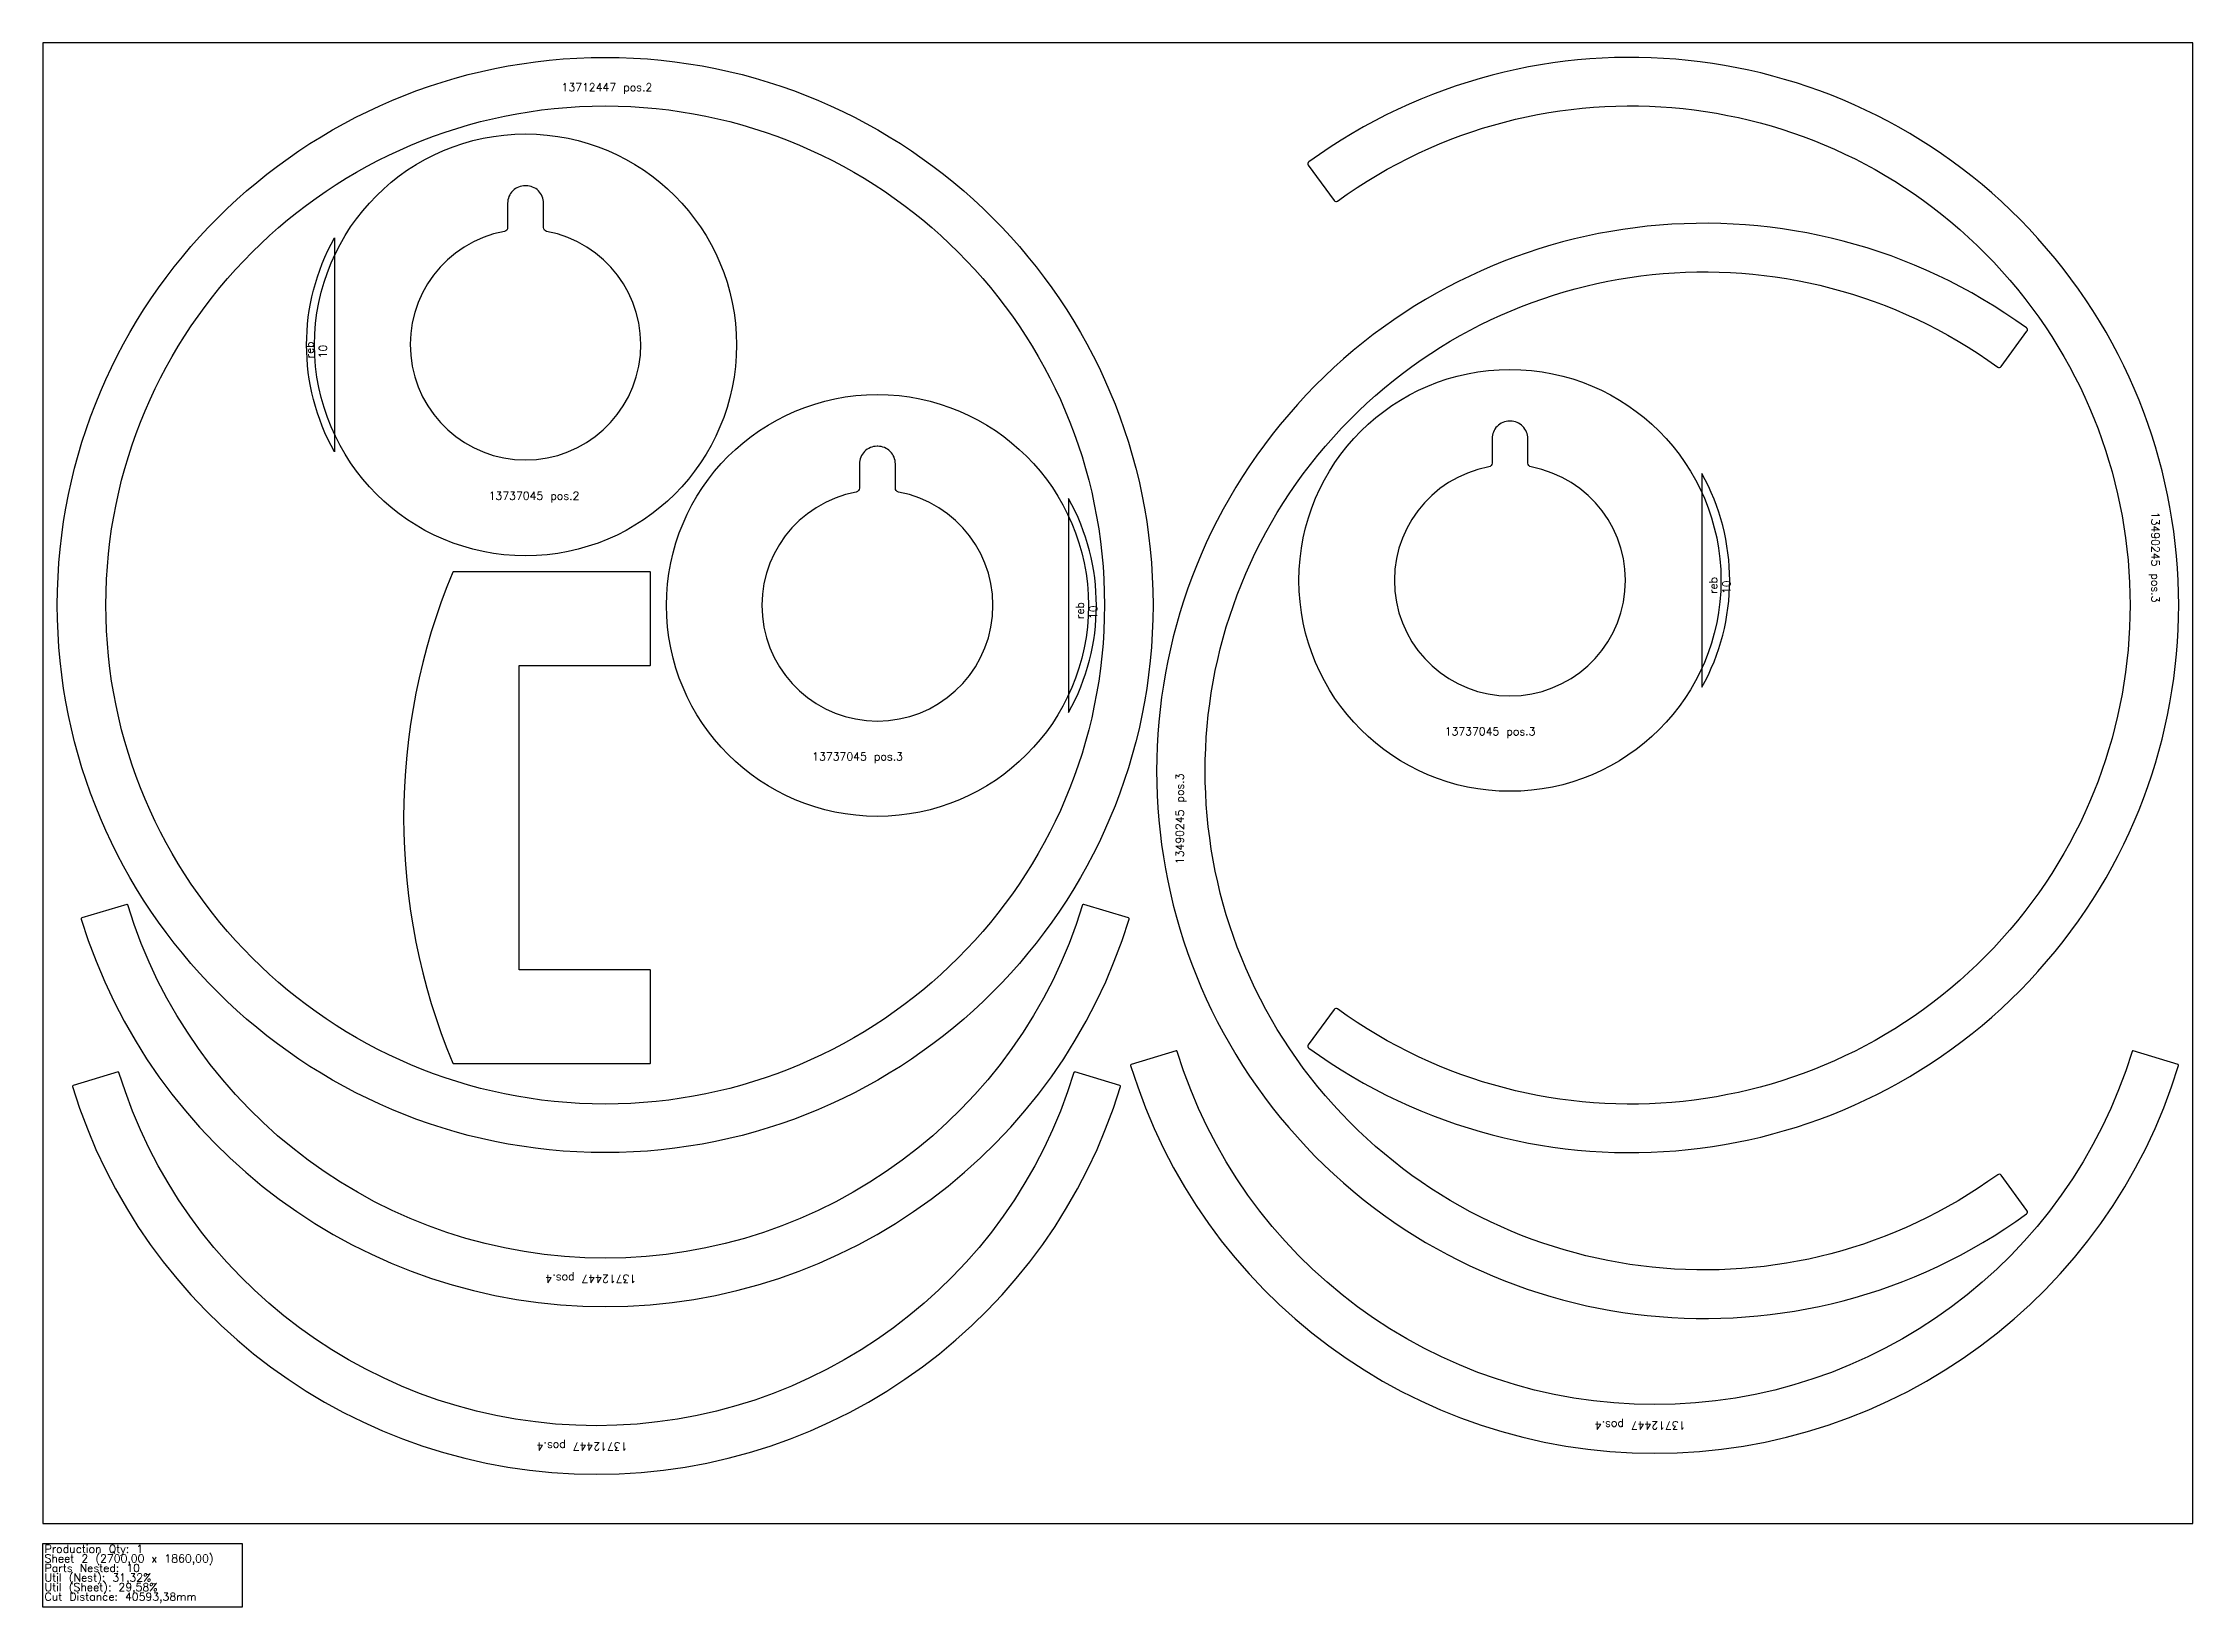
# Model space of a CAD drawing. Header units: millimetres. Extents: x 2835 to 5535, y -105 to 1860.
import ezdxf

# ---------------------------------------------------------------- set-up
doc = ezdxf.new("R2010")
doc.units = ezdxf.units.MM
for name, color, linetype in [('13712447', 7, 'Continuous'), ('13737045', 7, 'Continuous'), ('13918180', 7, 'Continuous'), ('Rebaixo', 6, 'Continuous'), ('sheet', 24, 'Continuous'), ('Stats', 7, 'Continuous'), ('Texto', 7, 'Continuous')]:
    doc.layers.add(name, color=color, linetype=linetype)
doc.styles.get("Standard").update_dxf_attribs({"font": 'txt.shx'})

msp = doc.modelspace()

# ---------------------------------------------------------------- linework, layer by layer
at = {"color": 6}
msp.add_lwpolyline([(3349.7, 1195.1, 0.200488), (3349.7, 578.3, 0.302521), (3350.6, 577.7), (3596.9, 577.7, 0.414214), (3597.9, 578.7), (3597.9, 694.7, 0.414215), (3596.9, 695.7), (3432.9, 695.7), (3432.9, 1077.7), (3596.9, 1077.7, 0.414214), (3597.9, 1078.7), (3597.9, 1194.7, 0.414214), (3596.9, 1195.7), (3350.6, 1195.7, 0.30252)], format="xyb", close=True, dxfattribs=at)
at = {"layer": '13712447', "color": 6}
for points in [[(4141.9, 777.8, 0.413748), (4140.6, 777.1, -0.740079), (2941.4, 777.1, 0.413747), (2940.1, 777.8), (2883.7, 760.7, 0.414641), (2883, 759.4, 0.740185), (4199, 759.4, 0.41464), (4198.3, 760.7)], [(4130.9, 567.2, 0.413747), (4129.7, 566.6, -0.740079), (2930.4, 566.6, 0.413747), (2929.2, 567.2), (2872.7, 550.1, 0.41464), (2872.1, 548.8, 0.740185), (4188.1, 548.8, 0.414639), (4187.4, 550.1)], [(5459.8, 593.6, 0.413747), (5458.5, 593, -0.740079), (4259.3, 593, 0.413746), (4258, 593.6), (4201.6, 576.5, 0.414641), (4200.9, 575.2, 0.740185), (5516.9, 575.2, 0.41464), (5516.2, 576.5)]]:
    msp.add_lwpolyline(points, format="xyb", close=True, dxfattribs=at)
for radius in [688, 627]:
    msp.add_circle((3541, 1153.9), radius, dxfattribs=at)
at = {"layer": '13737045', "color": 7}
msp.add_lwpolyline([(3467.5, 1623.3, -0.361186), (3463.5, 1628.2), (3463.5, 1658.7, 0.414214), (3441.5, 1680.7), (3440.5, 1680.7, 0.414214), (3418.5, 1658.7), (3418.5, 1628.2, -0.361186), (3414.4, 1623.3, 10.816641)], format="xyb", close=True, dxfattribs=at)
at = {"layer": '13737045', "color": 5}
for points in [[(4650.6, 1327.3, 10.816641), (4703.8, 1327.3, -0.361186), (4699.7, 1332.2), (4699.7, 1362.8, 0.414214), (4677.7, 1384.8), (4676.7, 1384.8, 0.414214), (4654.7, 1362.8), (4654.7, 1332.2, -0.361186)], [(3856.3, 1295.8, 10.816641), (3909.5, 1295.8, -0.361186), (3905.4, 1300.8), (3905.4, 1331.3, 0.414214), (3883.4, 1353.3), (3882.4, 1353.3, 0.414214), (3860.4, 1331.3), (3860.4, 1300.8, -0.361186)]]:
    msp.add_lwpolyline(points, format="xyb", close=True, dxfattribs=at)
at = {"layer": '13737045', "color": 7}
msp.add_circle((3441, 1480.7), 265, dxfattribs=at)
at = {"layer": '13737045', "color": 5}
for centre in [(4677.2, 1184.8), (3882.9, 1153.3)]:
    msp.add_circle(centre, 265, dxfattribs=at)
at = {"layer": '13918180', "color": 6}
for points in [[(4423.9, 1706.3), (4456.4, 1661.9, 0.41282), (4460.6, 1661.3, -1.961826), (4460.6, 646.5, 0.41282), (4456.4, 645.9), (4423.9, 601.5, 0.415497), (4424.6, 597.3, 1.962753), (4424.6, 1710.5, 0.415497)], [(5326.5, 393.1), (5294, 437.4, 0.41282), (5289.8, 438.1, -1.961826), (5289.8, 1452.8, 0.41282), (5294, 1453.5), (5326.5, 1497.8, 0.415497), (5325.9, 1502, 1.962753), (5325.9, 388.9, 0.415497)]]:
    msp.add_lwpolyline(points, format="xyb", close=True, dxfattribs=at)
at = {"layer": 'Rebaixo', "color": 7}
msp.add_lwpolyline([(3201, 1615), (3201, 1346.5, -0.260694)], format="xyb", close=True, dxfattribs=at)
at = {"layer": 'Rebaixo', "color": 5}
for points in [[(4918.2, 1319), (4918.2, 1050.5, 0.260694)], [(4122.9, 1287.6), (4122.9, 1019, 0.260694)]]:
    msp.add_lwpolyline(points, format="xyb", close=True, dxfattribs=at)
at = {"layer": 'sheet', "color": 7}
msp.add_lwpolyline([(2835, 0), (5535, 0), (5535, 1860), (2835, 1860)], close=True, dxfattribs=at)
at = {"layer": 'Stats', "color": 151}
msp.add_lwpolyline([(2835, -25), (3085, -25), (3085, -105), (2835, -105), (2835, -25)], close=True, dxfattribs=at)

# ---------------------------------------------------------------- texts
at = {"layer": 'Rebaixo', "color": 7, "insert": (3191.6, 1463.7), "char_height": 10, "attachment_point": 7, "rotation": 90}
msp.add_mtext_dynamic_manual_height_columns('reb 10', width=43.325, gutter_width=12.5, heights=[0], dxfattribs=at)
at = {"layer": 'Rebaixo', "color": 5, "char_height": 10, "attachment_point": 1, "rotation": 90}
for insert in [(4927.5, 1167.7), (4132.2, 1136.2)]:
    msp.add_mtext_dynamic_manual_height_columns('reb 10', width=43.325, gutter_width=12.5, heights=[0], dxfattribs=dict(at, insert=insert))
at = {"layer": 'Stats', "color": 60}
for s, p in [('Production Qty: 1', (2837, -37)), ('Sheet 2 (2700,00 x 1860,00)', (2837, -49)), ('Parts Nested: 10', (2837, -61)), ('Util (Nest): 31,32%', (2837, -73)), ('Util (Sheet): 29,58%', (2837, -85)), ('Cut Distance: 40593,38mm', (2837, -97))]:
    msp.add_text(s, height=10, dxfattribs=at).set_placement(p)
at = {"layer": 'Texto', "color": 6, "insert": (3486.2, 1809.4), "char_height": 10, "width": 397.047, "attachment_point": 1}
msp.add_mtext('13712447 pos.2', dxfattribs=at)
at = {"layer": 'Texto', "color": 7, "insert": (3394.7, 1296.1), "char_height": 10, "width": 230.426, "attachment_point": 1}
msp.add_mtext('13737045 pos.2', dxfattribs=at)
at = {"layer": 'Texto', "color": 6, "char_height": 10, "attachment_point": 1}
for s, insert, width, rotation in [('{\\W7.38122;  }13490245 pos.3', (5492.8, 1271), 212.651, 270), ('{\\W7.38122;  }13490245 pos.3', (4257.6, 828.3), 212.651, 90), ('13712447 pos.4', (3580, 302.3), 397.047, 180), ('13712447 pos.4', (4897.8, 118.2), 397.047, 180), ('13712447 pos.4', (3569, 91.8), 397.047, 180)]:
    msp.add_mtext(s, dxfattribs=dict(at, insert=insert, width=width, rotation=rotation))
at = {"layer": 'Texto', "color": 5, "char_height": 10, "width": 230.426, "attachment_point": 1}
for insert in [(4595.3, 1000.1), (3801, 968.6)]:
    msp.add_mtext('13737045 pos.3', dxfattribs=dict(at, insert=insert))

doc.saveas('drawing.dxf')
